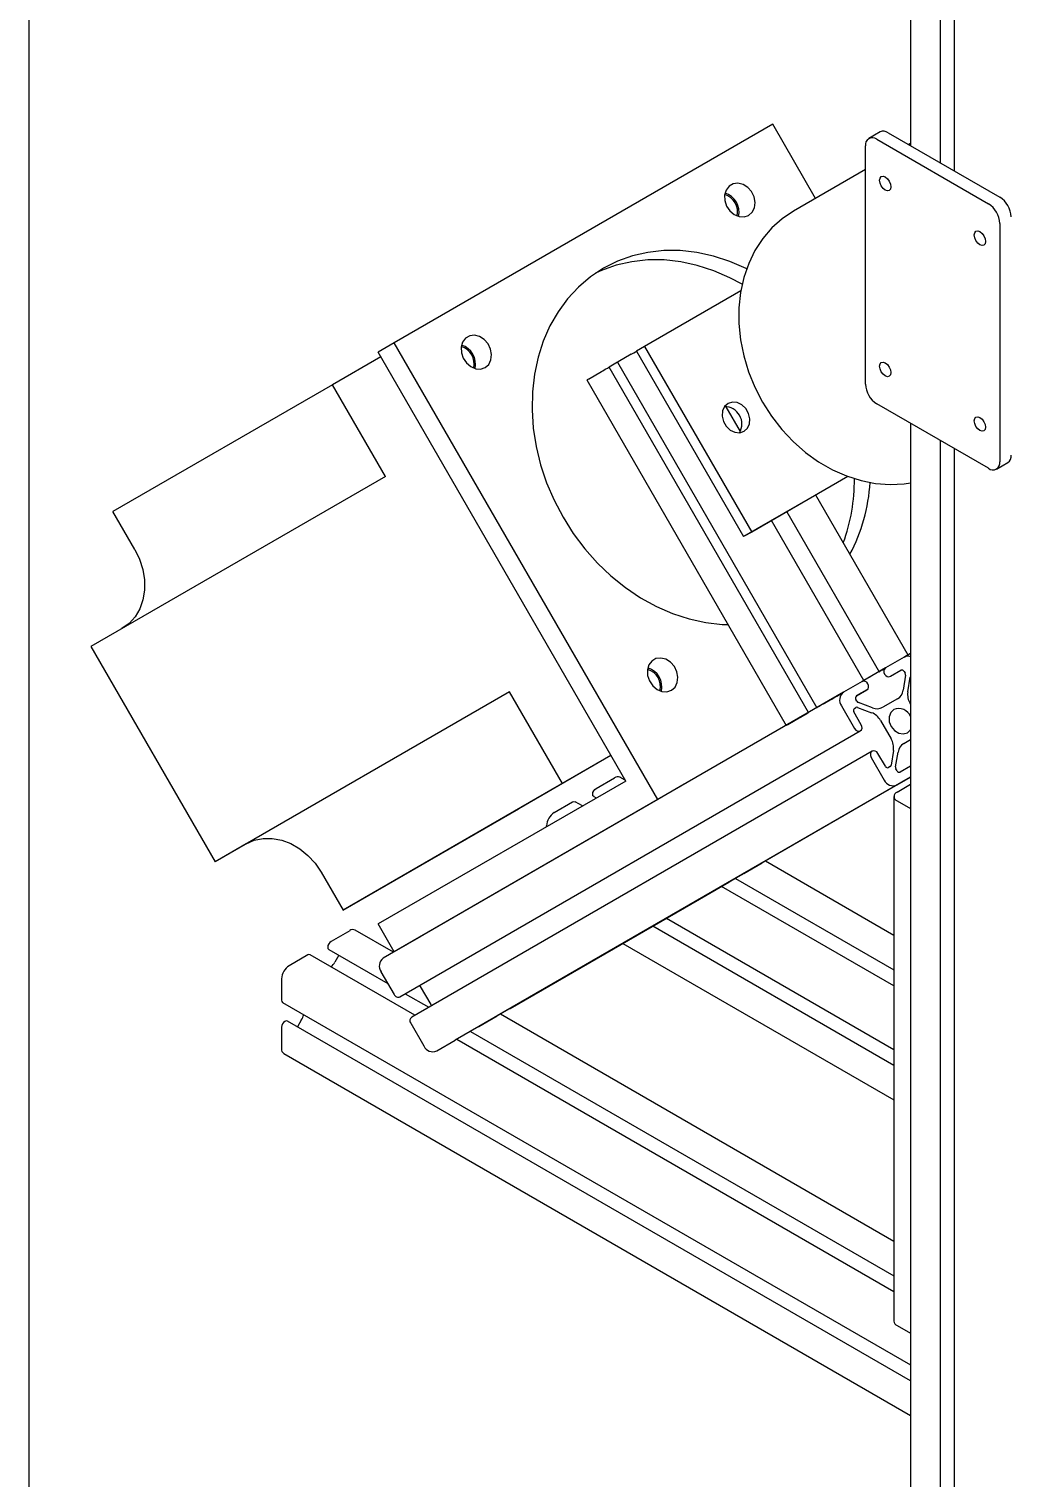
# Model space of a CAD drawing. Header units: millimetres. Extents: x 627 to 1353, y -24 to 719.
# Drawn here: x 689.1 to 872, y 132.5 to 403.2 of the extents above; entities that cross this region are included whole.
import ezdxf

# ---------------------------------------------------------------- set-up
doc = ezdxf.new("R2010")
doc.units = ezdxf.units.MM

msp = doc.modelspace()

# ---------------------------------------------------------------- linework, layer by layer
msp.add_line((689.14, 715.11), (689.14, -23.75))
at = {"color": 7, "linetype": 'Continuous', "lineweight": 25}
for p, q in [((853.83, 462.69), (853.83, 381.39)), ((859.42, 378.16), (859.42, 460.57)), ((862, 457.89), (862, 376.67)), ((828.08, 385.39), (757.37, 344.57)), ((836.08, 371.54), (828.08, 385.39)), ((848.14, 383.95), (846.02, 382.73)), ((847.52, 382.58), (868.38, 370.54)), ((849.64, 383.8), (870.5, 371.76)), ((853.83, 381.79), (853.48, 381.59)), ((845.4, 336.85), (845.4, 381.35)), ((845.4, 376.93), (831.97, 369.17)), ((870.5, 366.86), (870.5, 322.36)), ((822.12, 354.25), (804.15, 343.88)), ((757.37, 344.57), (754.37, 342.84)), ((806.62, 259.27), (757.37, 344.57)), ((804.15, 343.88), (802.65, 343.01)), ((804.15, 343.88), (824.15, 309.23)), ((754.87, 341.97), (745.82, 336.75)), ((800.62, 262.73), (754.37, 342.84)), ((801.65, 342.43), (799.2, 341.02)), ((802.65, 343.01), (822.65, 308.37)), ((793.65, 337.81), (796.1, 339.23)), ((799.06, 340.93), (797.52, 340.04)), ((834.77, 275.53), (797.52, 340.04)), ((799.06, 340.93), (836.31, 276.42)), ((745.82, 336.75), (704.82, 313.07)), ((755.72, 319.6), (745.82, 336.75)), ((793.65, 337.81), (793.34, 337.63)), ((793.34, 337.63), (830.59, 273.11)), ((868.38, 321.14), (847.52, 333.18)), ((819.35, 332.64), (822.02, 328.01)), ((853.83, 329.54), (853.83, 82.51)), ((859.42, 80.06), (859.42, 326.31)), ((862, 324.82), (862, 77.53)), ((869.88, 320.99), (872, 322.21)), ((755.72, 319.6), (700.72, 287.84)), ((842.12, 319.6), (822.65, 308.37)), ((842.12, 319.6), (824.15, 309.23)), ((853.36, 286.26), (836.11, 316.14)), ((708.92, 305.97), (704.82, 313.07)), ((845.11, 281.5), (827.86, 311.38)), ((830.69, 313.01), (847.94, 283.13)), ((824.15, 309.23), (822.65, 308.37)), ((700.72, 287.84), (723.92, 247.65)), ((852.63, 285.84), (849.17, 283.84)), ((853.05, 286.08), (852.65, 285.85)), ((853.83, 286.52), (852.73, 285.89)), ((853.83, 286.52), (852.75, 285.9)), ((845.3, 281.61), (844.8, 281.32)), ((849.17, 283.84), (844.81, 281.32)), ((850.07, 282.28), (852.03, 283.41)), ((852.91, 282.47), (852.47, 279.71)), ((852.64, 283.19), (852.84, 282.84)), ((853.32, 279.39), (853.77, 282.15)), ((778.92, 279.41), (723.92, 247.65)), ((841.32, 279.31), (755.32, 229.64)), ((788.82, 262.27), (778.92, 279.41)), ((844.78, 281.31), (841.32, 279.31)), ((845.68, 279.75), (843.7, 278.61)), ((843.72, 278.61), (845.68, 279.75)), ((838.9, 277.91), (836.45, 276.5)), ((839.12, 278.04), (837.73, 277.23)), ((840.9, 276.76), (843.35, 272.52)), ((843.34, 276.3), (843.63, 276.46)), ((843.82, 277.63), (843.61, 277.98)), ((843.95, 276.48), (846.56, 275.49)), ((846.71, 276.39), (844.1, 277.38)), ((851.4, 278.09), (848.65, 276.49)), ((853.64, 277.41), (853.83, 277.52)), ((853.64, 277.41), (853.83, 277.52)), ((853.83, 277.07), (853.76, 277.19)), ((830.9, 273.29), (833.35, 274.71)), ((833.24, 274.64), (834.63, 275.44)), ((844.63, 273.25), (843.24, 275.66)), ((848.24, 274.01), (850.19, 270.63)), ((758.44, 222.44), (844.44, 272.1)), ((846.64, 268.29), (760.64, 218.63)), ((850.63, 268.44), (850.18, 265.68)), ((851.04, 265.36), (851.49, 268.11)), ((852.55, 269.74), (853.83, 270.48)), ((797.87, 267.49), (747.82, 238.59)), ((797.87, 267.49), (780.63, 257.53)), ((797.87, 267.5), (788.82, 262.27)), ((797.87, 267.49), (788.82, 262.27)), ((846.45, 267.15), (848.9, 262.9)), ((849.12, 265.47), (847.73, 267.88)), ((850.01, 265.41), (849.72, 265.24)), ((853.83, 265.51), (851.92, 264.41)), ((800.62, 262.73), (754.37, 236.03)), ((853.83, 263.44), (768.78, 214.32)), ((853.83, 263.43), (776.63, 218.86)), ((795.09, 261.35), (798.55, 263.35)), ((800.53, 262.88), (799.55, 263.45)), ((853.83, 263.43), (818.28, 242.9)), ((853.83, 263.42), (826.13, 247.43)), ((851.31, 264.64), (851.11, 264.99)), ((851.32, 261.99), (853.83, 263.44)), ((794.64, 259.83), (795.12, 259.56)), ((811.57, 262.13), (806.62, 259.27)), ((850.73, 259.85), (850.73, 161.86)), ((851.32, 260.66), (853.83, 262.11)), ((747.82, 238.59), (780.63, 257.53)), ((806.62, 259.27), (757.37, 230.83)), ((787.24, 256.82), (790.7, 258.82)), ((792.54, 258.07), (791.15, 258.86)), ((851.32, 259.03), (853.83, 257.58)), ((785.83, 254.19), (785.83, 254.37)), ((729.72, 251), (723.92, 247.65)), ((822.67, 245.43), (826.13, 247.43)), ((850.73, 233.9), (826.72, 247.77)), ((743.72, 245.69), (747.82, 238.59)), ((784.6, 223.45), (819.95, 243.86)), ((822.4, 245.28), (819.95, 243.86)), ((821.13, 244.54), (850.73, 227.45)), ((822.4, 245.28), (822.48, 245.33)), ((822.64, 245.42), (822.67, 245.43)), ((814.4, 240.66), (816.85, 242.07)), ((814.78, 240.88), (814.82, 240.9)), ((814.82, 240.9), (818.28, 242.9)), ((816.85, 242.07), (816.87, 242.08)), ((850.73, 224.47), (818.54, 243.05)), ((779.05, 220.25), (814.4, 240.66)), ((757.37, 230.83), (754.37, 236.03)), ((850.73, 209.61), (805.67, 235.62)), ((808.26, 237.11), (850.73, 212.59)), ((749.06, 234.77), (745.59, 232.77)), ((757.22, 230.74), (750.06, 234.87)), ((762.32, 233.69), (757.37, 230.83)), ((741.21, 230.24), (737.74, 228.24)), ((761.25, 218.98), (741.66, 230.29)), ((745.14, 231.26), (756.18, 224.89)), ((747.01, 230.18), (746.28, 228.91)), ((800.09, 232.39), (850.73, 203.16)), ((736.33, 225.79), (736.33, 221.79)), ((754.9, 227.1), (757.35, 222.85)), ((787.05, 224.87), (784.6, 223.45)), ((759.43, 223.01), (763.83, 220.47)), ((762.11, 224.56), (762.24, 224.35)), ((762.24, 224.35), (764.19, 220.97)), ((784.59, 223.45), (784.6, 223.45)), ((736.51, 221.38), (853.83, 153.66)), ((764.19, 220.97), (764.31, 220.75)), ((779.05, 220.25), (781.5, 221.66)), ((781.5, 221.66), (781.51, 221.67)), ((736.33, 216.73), (736.33, 212.73)), ((853.83, 150.67), (737.41, 217.88)), ((740.02, 218.07), (739.29, 216.8)), ((760.45, 217.48), (762.9, 213.24)), ((773.14, 216.84), (773.17, 216.85)), ((773.17, 216.85), (776.63, 218.86)), ((850.73, 176.75), (777.22, 219.19)), ((765.32, 212.32), (768.78, 214.32)), ((850.73, 167.32), (769.05, 214.48)), ((771.63, 215.97), (850.73, 170.3)), ((736.74, 211.81), (853.83, 144.22)), ((851.32, 161.04), (853.83, 159.6))]:
    msp.add_line(p, q, dxfattribs=at)
at = {"color": 7, "linetype": 'Continuous', "lineweight": 25, "flags": 128}
for points in [[(823.58, 368.36), (824.25, 368.96), (824.67, 369.79), (824.79, 370.79), (824.6, 371.83), (824.12, 372.8), (823.41, 373.6), (822.53, 374.15), (821.59, 374.38), (820.69, 374.26), (819.92, 373.82), (819.37, 373.09), (819.1, 372.17), (819.13, 371.14), (819.47, 370.12), (820.07, 369.21), (820.88, 368.53), (821.8, 368.14), (822.73, 368.08), (823.58, 368.36)], [(848.05, 374.92), (848.13, 375.35), (848.36, 375.61), (848.71, 375.68), (849.11, 375.54), (849.52, 375.21), (849.86, 374.74), (850.09, 374.21), (850.17, 373.7), (850.09, 373.28), (849.86, 373.01), (849.52, 372.94), (849.11, 373.09), (848.71, 373.41), (848.36, 373.88), (848.13, 374.41), (848.05, 374.92)], [(831.97, 369.17), (829.85, 367.74), (827.92, 366.02), (826.22, 364.04), (824.77, 361.81), (823.59, 359.38), (822.68, 356.76), (822.07, 353.99), (821.77, 351.11), (821.76, 348.15), (822.06, 345.15), (822.66, 342.15), (823.56, 339.18), (824.73, 336.28), (826.18, 333.49)], [(865.73, 364.72), (865.81, 365.14), (866.04, 365.4), (866.38, 365.47), (866.79, 365.33), (867.19, 365), (867.54, 364.54), (867.77, 364.01), (867.85, 363.49), (867.77, 363.07), (867.54, 362.81), (867.19, 362.74), (866.79, 362.88), (866.38, 363.21), (866.04, 363.67), (865.81, 364.2), (865.73, 364.72)], [(823.21, 358.39), (823.1, 358.45), (820.07, 359.77), (816.99, 360.77), (813.89, 361.44), (810.8, 361.78), (807.74, 361.78), (804.75, 361.45), (801.86, 360.79), (799.09, 359.8), (796.47, 358.49), (794.03, 356.88), (791.79, 354.97), (789.77, 352.8), (787.99, 350.38), (786.46, 347.73), (785.21, 344.88), (784.24, 341.86), (783.57, 338.69), (783.2, 335.41), (783.13, 332.05), (783.36, 328.64), (783.9, 325.21), (784.73, 321.8), (785.85, 318.43), (787.25, 315.15), (788.91, 311.98), (790.83, 308.95), (792.97, 306.1), (795.32, 303.44), (797.86, 301.02), (800.57, 298.84), (803.4, 296.93), (806.35, 295.31), (809.38, 293.99), (812.46, 292.99), (815.56, 292.32), (818.65, 291.98), (819.72, 291.94)], [(822.37, 355.5), (820.1, 356.72), (817.07, 358.03), (813.99, 359.03), (810.89, 359.71), (807.8, 360.05), (804.74, 360.05), (801.75, 359.72), (798.86, 359.06), (796.09, 358.06), (795, 357.57)], [(774.37, 339.95), (775.04, 340.54), (775.45, 341.38), (775.57, 342.38), (775.38, 343.41), (774.91, 344.39), (774.19, 345.19), (773.32, 345.74), (772.38, 345.97), (771.47, 345.85), (770.71, 345.41), (770.16, 344.68), (769.88, 343.76), (769.92, 342.72), (770.26, 341.7), (770.86, 340.8), (771.67, 340.12), (772.59, 339.73), (773.52, 339.67), (774.37, 339.95)], [(799.06, 340.93), (799.08, 340.95), (799.2, 341.02)], [(801.65, 342.43), (801.88, 342.56), (802.14, 342.72), (802.45, 342.89), (802.65, 343.01)], [(796.1, 339.23), (796.33, 339.35), (796.61, 339.52), (796.91, 339.69), (797.19, 339.85), (797.4, 339.98), (797.51, 340.04), (797.52, 340.04)], [(848.05, 340.22), (848.13, 340.64), (848.36, 340.91), (848.71, 340.97), (849.11, 340.83), (849.52, 340.5), (849.86, 340.04), (850.09, 339.51), (850.17, 339), (850.09, 338.57), (849.86, 338.31), (849.52, 338.24), (849.11, 338.38), (848.71, 338.71), (848.36, 339.17), (848.13, 339.7), (848.05, 340.22)], [(819.73, 333.24), (819.09, 332.66), (818.71, 331.84), (818.64, 330.88), (818.88, 329.88), (819.4, 328.98), (820.14, 328.28), (821.01, 327.86), (821.91, 327.78), (822.73, 328.04), (823.36, 328.61), (823.74, 329.43), (823.81, 330.4), (823.58, 331.39), (823.05, 332.29), (822.31, 333), (821.44, 333.41), (820.54, 333.5), (819.73, 333.24)], [(826.18, 333.49), (827.87, 330.85), (829.79, 328.39), (831.91, 326.13), (834.21, 324.11), (836.66, 322.35), (839.22, 320.87), (841.87, 319.7), (844.58, 318.84), (847.29, 318.31), (850, 318.12), (852.65, 318.26), (853.83, 318.44)], [(865.73, 330.01), (865.81, 330.44), (866.04, 330.7), (866.38, 330.77), (866.79, 330.63), (867.19, 330.3), (867.54, 329.84), (867.77, 329.31), (867.85, 328.79), (867.77, 328.37), (867.54, 328.1), (867.19, 328.04), (866.79, 328.18), (866.38, 328.51), (866.04, 328.97), (865.81, 329.5), (865.73, 330.01)], [(708.92, 305.97), (709.8, 304.15), (710.41, 302.25), (710.72, 300.31), (710.73, 298.4), (710.43, 296.58), (709.84, 294.9), (708.97, 293.41), (707.85, 292.16), (706.52, 291.19)], [(809.17, 279.68), (809.84, 280.27), (810.25, 281.11), (810.37, 282.1), (810.18, 283.14), (809.71, 284.11), (808.99, 284.92), (808.12, 285.46), (807.18, 285.69), (806.27, 285.58), (805.51, 285.13), (804.96, 284.41), (804.68, 283.48), (804.72, 282.45), (805.06, 281.43), (805.66, 280.53), (806.47, 279.84), (807.39, 279.45), (808.32, 279.39), (809.17, 279.68)], [(852.63, 285.84), (852.89, 285.99), (853.1, 286.11), (853.25, 286.19), (853.34, 286.25), (853.36, 286.26), (853.32, 286.24), (853.21, 286.17), (853.05, 286.08)], [(844.78, 281.31), (844.99, 281.43), (845.1, 281.49), (845.09, 281.49), (844.97, 281.41), (844.79, 281.31)], [(846.23, 282.14), (846.23, 282.14), (845.99, 282), (845.75, 281.86), (845.52, 281.73), (845.3, 281.61)], [(848.27, 283.32), (848.06, 283.2), (847.95, 283.13), (847.96, 283.14), (848.08, 283.21), (848.3, 283.34), (848.59, 283.5), (848.89, 283.68), (849.17, 283.84)], [(849.17, 283.84), (848.96, 283.64), (848.85, 283.35), (848.86, 283.02), (848.98, 282.69), (849.2, 282.42), (849.49, 282.25), (849.79, 282.2), (850.07, 282.28)], [(838.9, 277.91), (839.13, 278.04), (839.39, 278.2), (839.7, 278.37), (840.03, 278.56), (840.36, 278.76), (840.7, 278.95), (841.02, 279.14), (841.32, 279.31)], [(845.68, 279.75), (845.89, 279.95), (846, 280.24), (845.99, 280.57), (845.87, 280.9), (845.65, 281.17), (845.37, 281.34), (845.06, 281.39), (844.78, 281.31)], [(837.73, 277.23), (837.51, 277.11), (837.22, 276.94), (836.92, 276.77), (836.64, 276.61), (836.43, 276.49), (836.32, 276.42), (836.33, 276.43), (836.45, 276.5)], [(839.12, 278.04), (839.17, 278.07), (839.24, 278.11), (839.32, 278.15), (839.4, 278.2), (839.46, 278.23)], [(850.73, 276.08), (850.14, 275.52), (849.84, 274.72), (849.86, 273.8), (850.21, 272.89), (850.82, 272.14), (851.61, 271.66), (852.45, 271.52), (853.23, 271.75), (853.81, 272.3), (853.83, 272.34)], [(831.32, 273.53), (831.06, 273.38), (830.85, 273.26), (830.7, 273.18), (830.61, 273.12), (830.59, 273.11), (830.63, 273.13), (830.74, 273.2), (830.9, 273.29)], [(833.18, 274.61), (833.16, 274.6), (833.16, 274.59), (833.17, 274.6), (833.19, 274.62), (833.24, 274.64)], [(833.35, 274.71), (833.58, 274.84), (833.86, 275), (834.16, 275.18), (834.44, 275.34), (834.65, 275.46), (834.76, 275.52), (834.75, 275.51), (834.63, 275.44)], [(843.35, 272.52), (843.58, 272.24), (843.86, 272.07), (844.16, 272.02), (844.44, 272.1), (844.65, 272.3), (844.76, 272.59), (844.75, 272.92), (844.63, 273.25)], [(847.73, 267.88), (847.51, 268.15), (847.22, 268.32), (846.92, 268.37), (846.64, 268.29), (846.43, 268.09), (846.32, 267.8), (846.33, 267.47), (846.45, 267.15)], [(794.64, 259.83), (794.64, 259.83), (794.5, 259.99), (794.45, 260.25), (794.5, 260.56), (794.64, 260.87), (794.84, 261.15), (795.09, 261.35)], [(790.7, 258.82), (790.95, 258.9), (791.15, 258.86)], [(729.72, 251), (731.23, 251.67), (732.87, 252.01), (734.6, 252.02), (736.35, 251.69), (738.07, 251.04), (739.72, 250.08), (741.24, 248.84), (742.59, 247.36), (743.72, 245.69)], [(745.59, 232.77), (745.35, 232.58), (745.14, 232.3), (745, 231.98), (744.95, 231.67), (745, 231.42), (745.14, 231.26), (745.14, 231.26)], [(741.66, 230.29), (741.45, 230.33), (741.21, 230.24)], [(736.33, 221.79), (736.38, 221.54), (736.51, 221.38), (736.51, 221.38)], [(737.41, 217.88), (737.21, 217.92), (736.96, 217.83), (736.72, 217.64), (736.51, 217.36), (736.38, 217.04), (736.33, 216.73)]]:
    msp.add_lwpolyline(points, dxfattribs=at)
at = {"color": 7, "linetype": 'Continuous', "lineweight": 25}
for centre, radius, start, end in [((846.69, 381.56), 1.31, 50.7967, 189.214), ((848.76, 382.58), 1.51, 54.3824, 114.3071), ((818.16, 369.04), 3.37, 346.4992, 73.5116), ((818.06, 368.98), 3.73, 347.337, 72.6738), ((868.02, 367.88), 4.61, 2.6055, 57.3945), ((865.9, 366.65), 4.61, 2.6055, 57.3945), ((768.94, 340.63), 3.37, 346.4992, 73.5116), ((768.84, 340.57), 3.73, 347.337, 72.6738), ((850, 337.06), 4.61, 182.6055, 237.3945), ((819.1, 329.41), 3.23, 329.5678, 90.443), ((869.21, 322.15), 1.31, 230.7967, 9.214), ((871.2, 323.4), 1.44, 304.0564, 7.2558), ((809.49, 318.87), 33.85, 339.8596, 0.5443), ((814.45, 320.21), 31.86, 331.6683, 356.8738), ((853.35, 284.54), 1.49, 71.1128, 118.7795), ((803.74, 280.35), 3.37, 346.4992, 73.5116), ((803.64, 280.3), 3.73, 347.337, 72.6738), ((852.22, 282.99), 0.461, 24.8163, 113.6431), ((852.36, 282.55), 0.561, 351.8933, 30.7356), ((854.17, 282.08), 0.408, 146.755, 171.3885), ((842.41, 277.82), 1.84, 126.3512, 215.1851), ((850.23, 280.01), 2.25, 301.3441, 352.4508), ((856.65, 278.91), 3.37, 171.8933, 210.7356), ((843.61, 275.92), 0.461, 126.3512, 215.1851), ((843.99, 278.24), 0.461, 126.3512, 215.1851), ((843.81, 276.13), 0.375, 67.5468, 118.6498), ((844.31, 277.9), 0.561, 209.265, 248.105), ((847.57, 278.47), 2.25, 247.5468, 298.6498), ((851.63, 273.89), 2.37, 21.8884, 112.5495), ((845.3, 272.36), 3.37, 29.265, 68.105), ((847.3, 268.91), 3.37, 351.8933, 30.7356), ((853.72, 267.82), 2.25, 121.3441, 172.4508), ((849.54, 265.67), 0.461, 204.8163, 293.6431), ((849.81, 265.73), 0.375, 301.3441, 352.4508), ((851.59, 265.28), 0.561, 171.8933, 210.7356), ((799.14, 262.53), 1.01, 65.6929, 125.6176), ((850.58, 263.68), 1.84, 204.8163, 293.6431), ((851.73, 264.83), 0.461, 204.8163, 293.6431), ((851.63, 259.85), 0.873, 110.7834, 249.2166), ((788.9, 254.23), 3.07, 122.6055, 177.3945), ((749.64, 233.96), 1.01, 65.6929, 125.6176), ((739.4, 225.65), 3.07, 122.6055, 177.3945), ((741.97, 231.38), 4.97, 317.1725, 330.1282), ((756.41, 228.16), 1.84, 126.3512, 215.1851), ((758.09, 223.16), 0.802, 202.8394, 295.6264), ((735.72, 220.56), 4.97, 329.8717, 342.843), ((761.13, 217.96), 0.83, 126.3582, 215.1846), ((737.28, 212.61), 0.959, 172.7442, 235.9436), ((764.58, 214.01), 1.84, 204.8163, 293.6431), ((851.73, 161.96), 1.01, 185.6948, 245.6253)]:
    msp.add_arc(centre, radius, start, end, dxfattribs=at)

doc.saveas('drawing.dxf')
